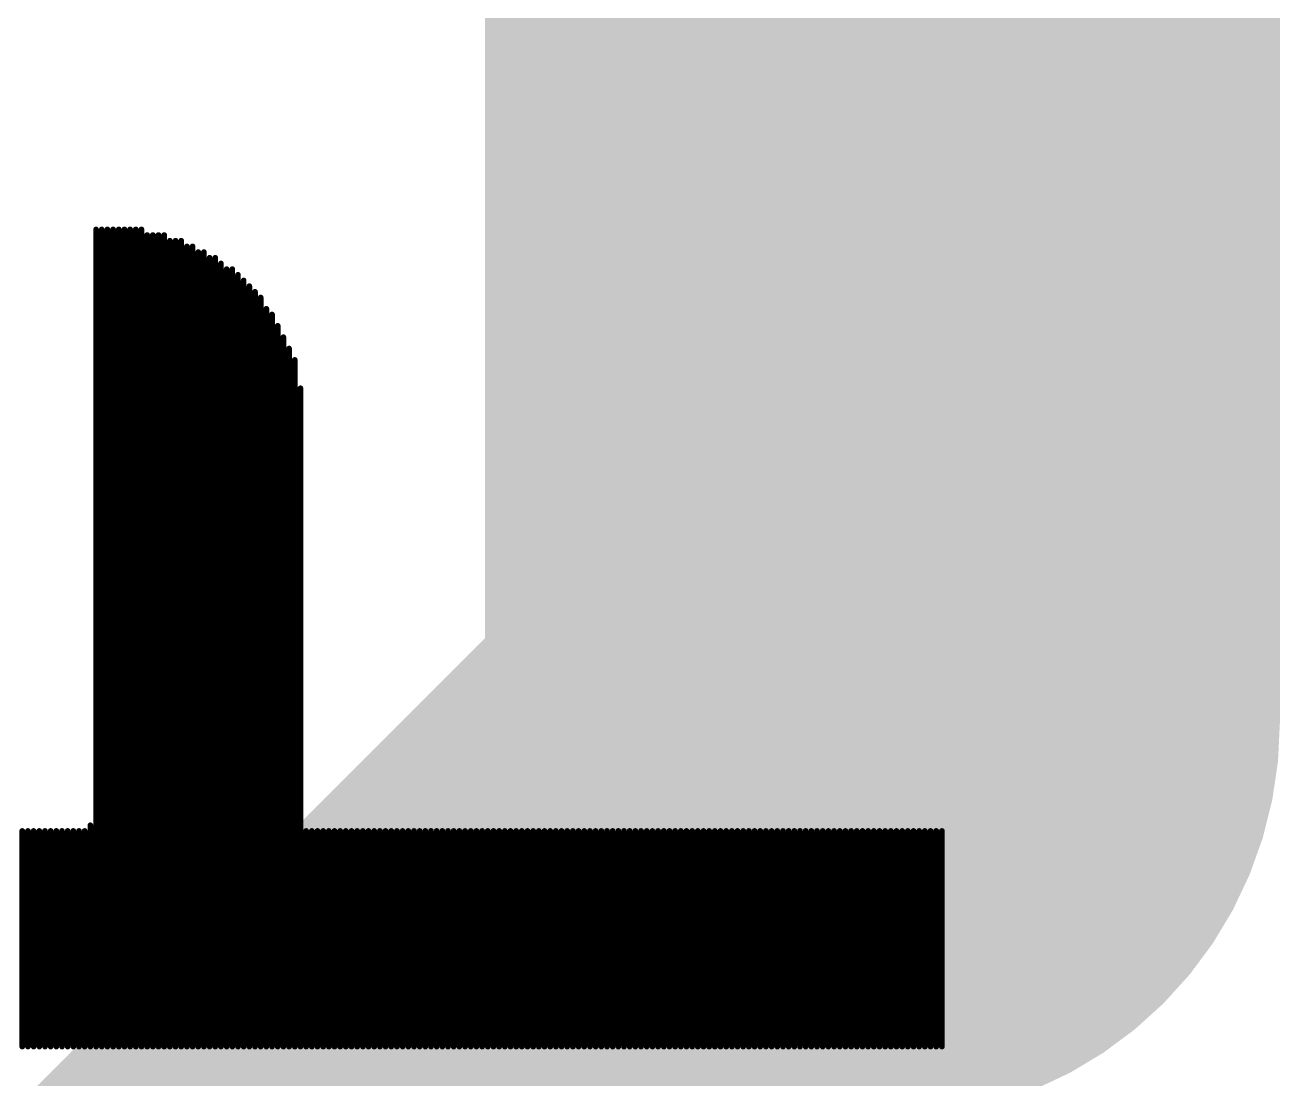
# Model space of a CAD drawing. Header units: inches. Extents: x -0.01 to 1.53, y 0 to 1.97.
# Drawn here: x 0.9722 to 1.0275, y 0.2856 to 0.3321 of the extents above; entities that cross this region are included whole.
import ezdxf

# ---------------------------------------------------------------- set-up
doc = ezdxf.new("R2010")
doc.units = ezdxf.units.IN
doc.header["$MEASUREMENT"] = 0
doc.layers.add('Top Layer', color=1, linetype='Continuous')
doc.layers.add('Top Overlay', color=2, linetype='Continuous')

# ---------------------------------------------------------------- blocks, each defined once
blk = doc.blocks.new('________634')
at = {"layer": 'Top Overlay'}
for points in [[(0.110061, 0.129884, 0.00025, 0.00025, 0), (0.119561, 0.129884, 0.00025, 0.00025, 0)], [(0.110061, 0.129634, 0.00025, 0.00025, 0), (0.119561, 0.129634, 0.00025, 0.00025, 0)], [(0.110061, 0.129384, 0.00025, 0.00025, 0), (0.119561, 0.129384, 0.00025, 0.00025, 0)], [(0.110061, 0.129134, 0.00025, 0.00025, 0), (0.119561, 0.129134, 0.00025, 0.00025, 0)], [(0.110061, 0.128884, 0.00025, 0.00025, 0), (0.119561, 0.128884, 0.00025, 0.00025, 0)], [(0.110061, 0.128634, 0.00025, 0.00025, 0), (0.119561, 0.128634, 0.00025, 0.00025, 0)], [(0.110061, 0.128384, 0.00025, 0.00025, 0), (0.119561, 0.128384, 0.00025, 0.00025, 0)], [(0.110061, 0.128134, 0.00025, 0.00025, 0), (0.119561, 0.128134, 0.00025, 0.00025, 0)], [(0.110061, 0.127884, 0.00025, 0.00025, 0), (0.119561, 0.127884, 0.00025, 0.00025, 0)], [(0.110061, 0.127634, 0.00025, 0.00025, 0), (0.119561, 0.127634, 0.00025, 0.00025, 0)], [(0.110061, 0.127384, 0.00025, 0.00025, 0), (0.119561, 0.127384, 0.00025, 0.00025, 0)], [(0.110061, 0.127134, 0.00025, 0.00025, 0), (0.119561, 0.127134, 0.00025, 0.00025, 0)], [(0.110061, 0.126884, 0.00025, 0.00025, 0), (0.119811, 0.126884, 0.00025, 0.00025, 0)], [(0.110061, 0.126634, 0.00025, 0.00025, 0), (0.146061, 0.126634, 0.00025, 0.00025, 0)], [(0.110061, 0.126384, 0.00025, 0.00025, 0), (0.146061, 0.126384, 0.00025, 0.00025, 0)], [(0.110061, 0.126134, 0.00025, 0.00025, 0), (0.146061, 0.126134, 0.00025, 0.00025, 0)], [(0.110061, 0.125884, 0.00025, 0.00025, 0), (0.146061, 0.125884, 0.00025, 0.00025, 0)], [(0.110061, 0.125634, 0.00025, 0.00025, 0), (0.146061, 0.125634, 0.00025, 0.00025, 0)], [(0.110061, 0.125384, 0.00025, 0.00025, 0), (0.146061, 0.125384, 0.00025, 0.00025, 0)], [(0.110061, 0.125134, 0.00025, 0.00025, 0), (0.146061, 0.125134, 0.00025, 0.00025, 0)], [(0.110061, 0.124884, 0.00025, 0.00025, 0), (0.146061, 0.124884, 0.00025, 0.00025, 0)], [(0.110061, 0.124634, 0.00025, 0.00025, 0), (0.146061, 0.124634, 0.00025, 0.00025, 0)], [(0.110061, 0.124384, 0.00025, 0.00025, 0), (0.145811, 0.124384, 0.00025, 0.00025, 0)], [(0.110061, 0.124134, 0.00025, 0.00025, 0), (0.145811, 0.124134, 0.00025, 0.00025, 0)], [(0.110061, 0.123884, 0.00025, 0.00025, 0), (0.145811, 0.123884, 0.00025, 0.00025, 0)], [(0.110061, 0.123634, 0.00025, 0.00025, 0), (0.145811, 0.123634, 0.00025, 0.00025, 0)], [(0.110061, 0.123384, 0.00025, 0.00025, 0), (0.145561, 0.123384, 0.00025, 0.00025, 0)], [(0.110061, 0.123134, 0.00025, 0.00025, 0), (0.145561, 0.123134, 0.00025, 0.00025, 0)], [(0.110061, 0.122884, 0.00025, 0.00025, 0), (0.145561, 0.122884, 0.00025, 0.00025, 0)], [(0.110061, 0.122634, 0.00025, 0.00025, 0), (0.145311, 0.122634, 0.00025, 0.00025, 0)], [(0.110061, 0.122384, 0.00025, 0.00025, 0), (0.145311, 0.122384, 0.00025, 0.00025, 0)], [(0.110061, 0.122134, 0.00025, 0.00025, 0), (0.145061, 0.122134, 0.00025, 0.00025, 0)], [(0.110061, 0.121884, 0.00025, 0.00025, 0), (0.145061, 0.121884, 0.00025, 0.00025, 0)], [(0.110061, 0.121634, 0.00025, 0.00025, 0), (0.144811, 0.121634, 0.00025, 0.00025, 0)], [(0.110061, 0.121384, 0.00025, 0.00025, 0), (0.144811, 0.121384, 0.00025, 0.00025, 0)], [(0.110061, 0.121134, 0.00025, 0.00025, 0), (0.144561, 0.121134, 0.00025, 0.00025, 0)], [(0.110061, 0.120884, 0.00025, 0.00025, 0), (0.144311, 0.120884, 0.00025, 0.00025, 0)], [(0.110061, 0.120634, 0.00025, 0.00025, 0), (0.144311, 0.120634, 0.00025, 0.00025, 0)], [(0.110061, 0.120384, 0.00025, 0.00025, 0), (0.144061, 0.120384, 0.00025, 0.00025, 0)], [(0.110061, 0.120134, 0.00025, 0.00025, 0), (0.143811, 0.120134, 0.00025, 0.00025, 0)], [(0.110061, 0.119884, 0.00025, 0.00025, 0), (0.143561, 0.119884, 0.00025, 0.00025, 0)], [(0.110061, 0.119634, 0.00025, 0.00025, 0), (0.143311, 0.119634, 0.00025, 0.00025, 0)], [(0.110061, 0.119384, 0.00025, 0.00025, 0), (0.143061, 0.119384, 0.00025, 0.00025, 0)], [(0.110061, 0.119134, 0.00025, 0.00025, 0), (0.142561, 0.119134, 0.00025, 0.00025, 0)], [(0.110061, 0.118884, 0.00025, 0.00025, 0), (0.142311, 0.118884, 0.00025, 0.00025, 0)], [(0.110061, 0.118634, 0.00025, 0.00025, 0), (0.141811, 0.118634, 0.00025, 0.00025, 0)], [(0.110061, 0.118384, 0.00025, 0.00025, 0), (0.141311, 0.118384, 0.00025, 0.00025, 0)], [(0.110061, 0.118134, 0.00025, 0.00025, 0), (0.140811, 0.118134, 0.00025, 0.00025, 0)], [(0.110061, 0.117884, 0.00025, 0.00025, 0), (0.140311, 0.117884, 0.00025, 0.00025, 0)], [(0.110061, 0.117634, 0.00025, 0.00025, 0), (0.139061, 0.117634, 0.00025, 0.00025, 0)], [(0.110061, 0.117384, 0.00025, 0.00025, 0), (0.119561, 0.117384, 0.00025, 0.00025, 0)], [(0.110061, 0.117134, 0.00025, 0.00025, 0), (0.119561, 0.117134, 0.00025, 0.00025, 0)], [(0.110061, 0.116884, 0.00025, 0.00025, 0), (0.119561, 0.116884, 0.00025, 0.00025, 0)], [(0.110061, 0.116634, 0.00025, 0.00025, 0), (0.119561, 0.116634, 0.00025, 0.00025, 0)], [(0.110061, 0.116384, 0.00025, 0.00025, 0), (0.119561, 0.116384, 0.00025, 0.00025, 0)], [(0.110061, 0.116134, 0.00025, 0.00025, 0), (0.119561, 0.116134, 0.00025, 0.00025, 0)], [(0.110061, 0.115884, 0.00025, 0.00025, 0), (0.119561, 0.115884, 0.00025, 0.00025, 0)], [(0.110061, 0.115634, 0.00025, 0.00025, 0), (0.119561, 0.115634, 0.00025, 0.00025, 0)], [(0.110061, 0.115384, 0.00025, 0.00025, 0), (0.119561, 0.115384, 0.00025, 0.00025, 0)], [(0.110061, 0.115134, 0.00025, 0.00025, 0), (0.119561, 0.115134, 0.00025, 0.00025, 0)], [(0.110061, 0.114884, 0.00025, 0.00025, 0), (0.119561, 0.114884, 0.00025, 0.00025, 0)], [(0.110061, 0.114634, 0.00025, 0.00025, 0), (0.119561, 0.114634, 0.00025, 0.00025, 0)], [(0.110061, 0.114384, 0.00025, 0.00025, 0), (0.119561, 0.114384, 0.00025, 0.00025, 0)], [(0.110061, 0.114134, 0.00025, 0.00025, 0), (0.119561, 0.114134, 0.00025, 0.00025, 0)], [(0.110061, 0.113884, 0.00025, 0.00025, 0), (0.119561, 0.113884, 0.00025, 0.00025, 0)], [(0.110061, 0.113634, 0.00025, 0.00025, 0), (0.119561, 0.113634, 0.00025, 0.00025, 0)], [(0.110061, 0.113384, 0.00025, 0.00025, 0), (0.119561, 0.113384, 0.00025, 0.00025, 0)], [(0.110061, 0.113134, 0.00025, 0.00025, 0), (0.119561, 0.113134, 0.00025, 0.00025, 0)], [(0.110061, 0.112884, 0.00025, 0.00025, 0), (0.119561, 0.112884, 0.00025, 0.00025, 0)], [(0.110061, 0.112634, 0.00025, 0.00025, 0), (0.119561, 0.112634, 0.00025, 0.00025, 0)], [(0.110061, 0.112384, 0.00025, 0.00025, 0), (0.119561, 0.112384, 0.00025, 0.00025, 0)], [(0.110061, 0.112134, 0.00025, 0.00025, 0), (0.119561, 0.112134, 0.00025, 0.00025, 0)], [(0.110061, 0.111884, 0.00025, 0.00025, 0), (0.119561, 0.111884, 0.00025, 0.00025, 0)], [(0.110061, 0.111634, 0.00025, 0.00025, 0), (0.119561, 0.111634, 0.00025, 0.00025, 0)], [(0.110061, 0.111384, 0.00025, 0.00025, 0), (0.119561, 0.111384, 0.00025, 0.00025, 0)], [(0.110061, 0.111134, 0.00025, 0.00025, 0), (0.119561, 0.111134, 0.00025, 0.00025, 0)], [(0.110061, 0.110884, 0.00025, 0.00025, 0), (0.119561, 0.110884, 0.00025, 0.00025, 0)], [(0.110061, 0.110634, 0.00025, 0.00025, 0), (0.119561, 0.110634, 0.00025, 0.00025, 0)], [(0.110061, 0.110384, 0.00025, 0.00025, 0), (0.119561, 0.110384, 0.00025, 0.00025, 0)], [(0.110061, 0.110134, 0.00025, 0.00025, 0), (0.119561, 0.110134, 0.00025, 0.00025, 0)], [(0.110061, 0.109884, 0.00025, 0.00025, 0), (0.119561, 0.109884, 0.00025, 0.00025, 0)], [(0.110061, 0.109634, 0.00025, 0.00025, 0), (0.119561, 0.109634, 0.00025, 0.00025, 0)], [(0.110061, 0.109384, 0.00025, 0.00025, 0), (0.119561, 0.109384, 0.00025, 0.00025, 0)], [(0.110061, 0.109134, 0.00025, 0.00025, 0), (0.119561, 0.109134, 0.00025, 0.00025, 0)], [(0.110061, 0.108884, 0.00025, 0.00025, 0), (0.119561, 0.108884, 0.00025, 0.00025, 0)], [(0.110061, 0.108634, 0.00025, 0.00025, 0), (0.119561, 0.108634, 0.00025, 0.00025, 0)], [(0.110061, 0.108384, 0.00025, 0.00025, 0), (0.119561, 0.108384, 0.00025, 0.00025, 0)], [(0.110061, 0.108134, 0.00025, 0.00025, 0), (0.119561, 0.108134, 0.00025, 0.00025, 0)], [(0.110061, 0.107884, 0.00025, 0.00025, 0), (0.119561, 0.107884, 0.00025, 0.00025, 0)], [(0.110061, 0.107634, 0.00025, 0.00025, 0), (0.119561, 0.107634, 0.00025, 0.00025, 0)], [(0.110061, 0.107384, 0.00025, 0.00025, 0), (0.119561, 0.107384, 0.00025, 0.00025, 0)], [(0.110061, 0.107134, 0.00025, 0.00025, 0), (0.119561, 0.107134, 0.00025, 0.00025, 0)], [(0.110061, 0.106884, 0.00025, 0.00025, 0), (0.119561, 0.106884, 0.00025, 0.00025, 0)], [(0.110061, 0.106634, 0.00025, 0.00025, 0), (0.119561, 0.106634, 0.00025, 0.00025, 0)], [(0.110061, 0.106384, 0.00025, 0.00025, 0), (0.119561, 0.106384, 0.00025, 0.00025, 0)], [(0.110061, 0.106134, 0.00025, 0.00025, 0), (0.119561, 0.106134, 0.00025, 0.00025, 0)], [(0.110061, 0.105884, 0.00025, 0.00025, 0), (0.119561, 0.105884, 0.00025, 0.00025, 0)], [(0.110061, 0.105634, 0.00025, 0.00025, 0), (0.119561, 0.105634, 0.00025, 0.00025, 0)], [(0.110061, 0.105384, 0.00025, 0.00025, 0), (0.119561, 0.105384, 0.00025, 0.00025, 0)], [(0.110061, 0.105134, 0.00025, 0.00025, 0), (0.119561, 0.105134, 0.00025, 0.00025, 0)], [(0.110061, 0.104884, 0.00025, 0.00025, 0), (0.119561, 0.104884, 0.00025, 0.00025, 0)], [(0.110061, 0.104634, 0.00025, 0.00025, 0), (0.119561, 0.104634, 0.00025, 0.00025, 0)], [(0.110061, 0.104384, 0.00025, 0.00025, 0), (0.119561, 0.104384, 0.00025, 0.00025, 0)], [(0.110061, 0.104134, 0.00025, 0.00025, 0), (0.119561, 0.104134, 0.00025, 0.00025, 0)], [(0.110061, 0.103884, 0.00025, 0.00025, 0), (0.119561, 0.103884, 0.00025, 0.00025, 0)], [(0.110061, 0.103634, 0.00025, 0.00025, 0), (0.119561, 0.103634, 0.00025, 0.00025, 0)], [(0.110061, 0.103384, 0.00025, 0.00025, 0), (0.119561, 0.103384, 0.00025, 0.00025, 0)], [(0.110061, 0.103134, 0.00025, 0.00025, 0), (0.119561, 0.103134, 0.00025, 0.00025, 0)], [(0.110061, 0.102884, 0.00025, 0.00025, 0), (0.119561, 0.102884, 0.00025, 0.00025, 0)], [(0.110061, 0.102634, 0.00025, 0.00025, 0), (0.119561, 0.102634, 0.00025, 0.00025, 0)], [(0.110061, 0.102384, 0.00025, 0.00025, 0), (0.119561, 0.102384, 0.00025, 0.00025, 0)], [(0.110061, 0.102134, 0.00025, 0.00025, 0), (0.119561, 0.102134, 0.00025, 0.00025, 0)], [(0.110061, 0.101884, 0.00025, 0.00025, 0), (0.119561, 0.101884, 0.00025, 0.00025, 0)], [(0.110061, 0.101634, 0.00025, 0.00025, 0), (0.119561, 0.101634, 0.00025, 0.00025, 0)], [(0.110061, 0.101384, 0.00025, 0.00025, 0), (0.119561, 0.101384, 0.00025, 0.00025, 0)], [(0.110061, 0.101134, 0.00025, 0.00025, 0), (0.119561, 0.101134, 0.00025, 0.00025, 0)], [(0.110061, 0.100884, 0.00025, 0.00025, 0), (0.119561, 0.100884, 0.00025, 0.00025, 0)], [(0.110061, 0.100634, 0.00025, 0.00025, 0), (0.119561, 0.100634, 0.00025, 0.00025, 0)], [(0.110061, 0.100384, 0.00025, 0.00025, 0), (0.119561, 0.100384, 0.00025, 0.00025, 0)], [(0.110061, 0.100134, 0.00025, 0.00025, 0), (0.119561, 0.100134, 0.00025, 0.00025, 0)], [(0.110061, 0.099884, 0.00025, 0.00025, 0), (0.119561, 0.099884, 0.00025, 0.00025, 0)], [(0.110061, 0.099634, 0.00025, 0.00025, 0), (0.119561, 0.099634, 0.00025, 0.00025, 0)], [(0.110061, 0.099384, 0.00025, 0.00025, 0), (0.119561, 0.099384, 0.00025, 0.00025, 0)], [(0.110061, 0.099134, 0.00025, 0.00025, 0), (0.119561, 0.099134, 0.00025, 0.00025, 0)], [(0.110061, 0.098884, 0.00025, 0.00025, 0), (0.119561, 0.098884, 0.00025, 0.00025, 0)], [(0.110061, 0.098634, 0.00025, 0.00025, 0), (0.119561, 0.098634, 0.00025, 0.00025, 0)], [(0.110061, 0.098384, 0.00025, 0.00025, 0), (0.119561, 0.098384, 0.00025, 0.00025, 0)], [(0.110061, 0.098134, 0.00025, 0.00025, 0), (0.119561, 0.098134, 0.00025, 0.00025, 0)], [(0.110061, 0.097884, 0.00025, 0.00025, 0), (0.119561, 0.097884, 0.00025, 0.00025, 0)], [(0.110061, 0.097634, 0.00025, 0.00025, 0), (0.119561, 0.097634, 0.00025, 0.00025, 0)], [(0.110061, 0.097384, 0.00025, 0.00025, 0), (0.119561, 0.097384, 0.00025, 0.00025, 0)], [(0.110061, 0.097134, 0.00025, 0.00025, 0), (0.119561, 0.097134, 0.00025, 0.00025, 0)], [(0.110061, 0.096884, 0.00025, 0.00025, 0), (0.119561, 0.096884, 0.00025, 0.00025, 0)], [(0.110061, 0.096634, 0.00025, 0.00025, 0), (0.119561, 0.096634, 0.00025, 0.00025, 0)], [(0.110061, 0.096384, 0.00025, 0.00025, 0), (0.119561, 0.096384, 0.00025, 0.00025, 0)], [(0.110061, 0.096134, 0.00025, 0.00025, 0), (0.119561, 0.096134, 0.00025, 0.00025, 0)], [(0.110061, 0.095884, 0.00025, 0.00025, 0), (0.119561, 0.095884, 0.00025, 0.00025, 0)], [(0.110061, 0.095634, 0.00025, 0.00025, 0), (0.119561, 0.095634, 0.00025, 0.00025, 0)], [(0.110061, 0.095384, 0.00025, 0.00025, 0), (0.119561, 0.095384, 0.00025, 0.00025, 0)], [(0.110061, 0.095134, 0.00025, 0.00025, 0), (0.119561, 0.095134, 0.00025, 0.00025, 0)], [(0.110061, 0.094884, 0.00025, 0.00025, 0), (0.119561, 0.094884, 0.00025, 0.00025, 0)], [(0.110061, 0.094634, 0.00025, 0.00025, 0), (0.119561, 0.094634, 0.00025, 0.00025, 0)], [(0.110061, 0.094384, 0.00025, 0.00025, 0), (0.119561, 0.094384, 0.00025, 0.00025, 0)], [(0.110061, 0.094134, 0.00025, 0.00025, 0), (0.119561, 0.094134, 0.00025, 0.00025, 0)], [(0.110061, 0.093884, 0.00025, 0.00025, 0), (0.119561, 0.093884, 0.00025, 0.00025, 0)], [(0.110061, 0.093634, 0.00025, 0.00025, 0), (0.119561, 0.093634, 0.00025, 0.00025, 0)], [(0.110061, 0.093384, 0.00025, 0.00025, 0), (0.119561, 0.093384, 0.00025, 0.00025, 0)], [(0.110061, 0.093134, 0.00025, 0.00025, 0), (0.119561, 0.093134, 0.00025, 0.00025, 0)], [(0.110061, 0.092884, 0.00025, 0.00025, 0), (0.119561, 0.092884, 0.00025, 0.00025, 0)], [(0.110061, 0.092634, 0.00025, 0.00025, 0), (0.119561, 0.092634, 0.00025, 0.00025, 0)], [(0.110061, 0.092384, 0.00025, 0.00025, 0), (0.119561, 0.092384, 0.00025, 0.00025, 0)], [(0.110061, 0.092134, 0.00025, 0.00025, 0), (0.119561, 0.092134, 0.00025, 0.00025, 0)], [(0.110061, 0.091884, 0.00025, 0.00025, 0), (0.119561, 0.091884, 0.00025, 0.00025, 0)], [(0.110061, 0.091634, 0.00025, 0.00025, 0), (0.119561, 0.091634, 0.00025, 0.00025, 0)], [(0.110061, 0.091384, 0.00025, 0.00025, 0), (0.119561, 0.091384, 0.00025, 0.00025, 0)], [(0.110061, 0.091134, 0.00025, 0.00025, 0), (0.119561, 0.091134, 0.00025, 0.00025, 0)], [(0.110061, 0.090884, 0.00025, 0.00025, 0), (0.119561, 0.090884, 0.00025, 0.00025, 0)], [(0.110061, 0.090634, 0.00025, 0.00025, 0), (0.119561, 0.090634, 0.00025, 0.00025, 0)], [(0.110061, 0.090384, 0.00025, 0.00025, 0), (0.119561, 0.090384, 0.00025, 0.00025, 0)], [(0.110061, 0.090134, 0.00025, 0.00025, 0), (0.119561, 0.090134, 0.00025, 0.00025, 0)], [(0.110061, 0.089884, 0.00025, 0.00025, 0), (0.119561, 0.089884, 0.00025, 0.00025, 0)], [(0.110061, 0.089634, 0.00025, 0.00025, 0), (0.119561, 0.089634, 0.00025, 0.00025, 0)], [(0.110061, 0.089384, 0.00025, 0.00025, 0), (0.119561, 0.089384, 0.00025, 0.00025, 0)]]:
    blk.add_lwpolyline(points, format="xyseb", dxfattribs=at)
for points in [[(0.109998, 0.129884, 0.000125, 0.000125, 1), (0.110123, 0.129884, 0.000125, 0.000125, 1)], [(0.119498, 0.129884, 0.000125, 0.000125, 1), (0.119623, 0.129884, 0.000125, 0.000125, 1)], [(0.109998, 0.129634, 0.000125, 0.000125, 1), (0.110123, 0.129634, 0.000125, 0.000125, 1)], [(0.109998, 0.129384, 0.000125, 0.000125, 1), (0.110123, 0.129384, 0.000125, 0.000125, 1)], [(0.119498, 0.129634, 0.000125, 0.000125, 1), (0.119623, 0.129634, 0.000125, 0.000125, 1)], [(0.119498, 0.129384, 0.000125, 0.000125, 1), (0.119623, 0.129384, 0.000125, 0.000125, 1)], [(0.109998, 0.129134, 0.000125, 0.000125, 1), (0.110123, 0.129134, 0.000125, 0.000125, 1)], [(0.109998, 0.128884, 0.000125, 0.000125, 1), (0.110123, 0.128884, 0.000125, 0.000125, 1)], [(0.109998, 0.128634, 0.000125, 0.000125, 1), (0.110123, 0.128634, 0.000125, 0.000125, 1)], [(0.119498, 0.129134, 0.000125, 0.000125, 1), (0.119623, 0.129134, 0.000125, 0.000125, 1)], [(0.119498, 0.128884, 0.000125, 0.000125, 1), (0.119623, 0.128884, 0.000125, 0.000125, 1)], [(0.119498, 0.128634, 0.000125, 0.000125, 1), (0.119623, 0.128634, 0.000125, 0.000125, 1)], [(0.109998, 0.128384, 0.000125, 0.000125, 1), (0.110123, 0.128384, 0.000125, 0.000125, 1)], [(0.109998, 0.128134, 0.000125, 0.000125, 1), (0.110123, 0.128134, 0.000125, 0.000125, 1)], [(0.119498, 0.128384, 0.000125, 0.000125, 1), (0.119623, 0.128384, 0.000125, 0.000125, 1)], [(0.119498, 0.128134, 0.000125, 0.000125, 1), (0.119623, 0.128134, 0.000125, 0.000125, 1)], [(0.109998, 0.127884, 0.000125, 0.000125, 1), (0.110123, 0.127884, 0.000125, 0.000125, 1)], [(0.109998, 0.127634, 0.000125, 0.000125, 1), (0.110123, 0.127634, 0.000125, 0.000125, 1)], [(0.119498, 0.127884, 0.000125, 0.000125, 1), (0.119623, 0.127884, 0.000125, 0.000125, 1)], [(0.119498, 0.127634, 0.000125, 0.000125, 1), (0.119623, 0.127634, 0.000125, 0.000125, 1)], [(0.109998, 0.127384, 0.000125, 0.000125, 1), (0.110123, 0.127384, 0.000125, 0.000125, 1)], [(0.109998, 0.127134, 0.000125, 0.000125, 1), (0.110123, 0.127134, 0.000125, 0.000125, 1)], [(0.119498, 0.127384, 0.000125, 0.000125, 1), (0.119623, 0.127384, 0.000125, 0.000125, 1)], [(0.119498, 0.127134, 0.000125, 0.000125, 1), (0.119623, 0.127134, 0.000125, 0.000125, 1)], [(0.109998, 0.126884, 0.000125, 0.000125, 1), (0.110123, 0.126884, 0.000125, 0.000125, 1)], [(0.109998, 0.126634, 0.000125, 0.000125, 1), (0.110123, 0.126634, 0.000125, 0.000125, 1)], [(0.119748, 0.126884, 0.000125, 0.000125, 1), (0.119873, 0.126884, 0.000125, 0.000125, 1)], [(0.145999, 0.126634, 0.000125, 0.000125, 1), (0.146123, 0.126634, 0.000125, 0.000125, 1)], [(0.109998, 0.126384, 0.000125, 0.000125, 1), (0.110123, 0.126384, 0.000125, 0.000125, 1)], [(0.109998, 0.126134, 0.000125, 0.000125, 1), (0.110123, 0.126134, 0.000125, 0.000125, 1)], [(0.109998, 0.125884, 0.000125, 0.000125, 1), (0.110123, 0.125884, 0.000125, 0.000125, 1)], [(0.145999, 0.126384, 0.000125, 0.000125, 1), (0.146123, 0.126384, 0.000125, 0.000125, 1)], [(0.145999, 0.126134, 0.000125, 0.000125, 1), (0.146123, 0.126134, 0.000125, 0.000125, 1)], [(0.145999, 0.125884, 0.000125, 0.000125, 1), (0.146123, 0.125884, 0.000125, 0.000125, 1)], [(0.109998, 0.125634, 0.000125, 0.000125, 1), (0.110123, 0.125634, 0.000125, 0.000125, 1)], [(0.109998, 0.125384, 0.000125, 0.000125, 1), (0.110123, 0.125384, 0.000125, 0.000125, 1)], [(0.145999, 0.125634, 0.000125, 0.000125, 1), (0.146123, 0.125634, 0.000125, 0.000125, 1)], [(0.145999, 0.125384, 0.000125, 0.000125, 1), (0.146123, 0.125384, 0.000125, 0.000125, 1)], [(0.109998, 0.125134, 0.000125, 0.000125, 1), (0.110123, 0.125134, 0.000125, 0.000125, 1)], [(0.109998, 0.124884, 0.000125, 0.000125, 1), (0.110123, 0.124884, 0.000125, 0.000125, 1)], [(0.145999, 0.125134, 0.000125, 0.000125, 1), (0.146123, 0.125134, 0.000125, 0.000125, 1)], [(0.145999, 0.124884, 0.000125, 0.000125, 1), (0.146123, 0.124884, 0.000125, 0.000125, 1)], [(0.109998, 0.124634, 0.000125, 0.000125, 1), (0.110123, 0.124634, 0.000125, 0.000125, 1)], [(0.109998, 0.124384, 0.000125, 0.000125, 1), (0.110123, 0.124384, 0.000125, 0.000125, 1)], [(0.145749, 0.124384, 0.000125, 0.000125, 1), (0.145873, 0.124384, 0.000125, 0.000125, 1)], [(0.145999, 0.124634, 0.000125, 0.000125, 1), (0.146123, 0.124634, 0.000125, 0.000125, 1)], [(0.109998, 0.124134, 0.000125, 0.000125, 1), (0.110123, 0.124134, 0.000125, 0.000125, 1)], [(0.109998, 0.123884, 0.000125, 0.000125, 1), (0.110123, 0.123884, 0.000125, 0.000125, 1)], [(0.145749, 0.124134, 0.000125, 0.000125, 1), (0.145873, 0.124134, 0.000125, 0.000125, 1)], [(0.145749, 0.123884, 0.000125, 0.000125, 1), (0.145873, 0.123884, 0.000125, 0.000125, 1)], [(0.109998, 0.123634, 0.000125, 0.000125, 1), (0.110123, 0.123634, 0.000125, 0.000125, 1)], [(0.109998, 0.123384, 0.000125, 0.000125, 1), (0.110123, 0.123384, 0.000125, 0.000125, 1)], [(0.109998, 0.123134, 0.000125, 0.000125, 1), (0.110123, 0.123134, 0.000125, 0.000125, 1)], [(0.145499, 0.123384, 0.000125, 0.000125, 1), (0.145623, 0.123384, 0.000125, 0.000125, 1)], [(0.145499, 0.123134, 0.000125, 0.000125, 1), (0.145623, 0.123134, 0.000125, 0.000125, 1)], [(0.145749, 0.123634, 0.000125, 0.000125, 1), (0.145873, 0.123634, 0.000125, 0.000125, 1)], [(0.109998, 0.122884, 0.000125, 0.000125, 1), (0.110123, 0.122884, 0.000125, 0.000125, 1)], [(0.109998, 0.122634, 0.000125, 0.000125, 1), (0.110123, 0.122634, 0.000125, 0.000125, 1)], [(0.145249, 0.122634, 0.000125, 0.000125, 1), (0.145373, 0.122634, 0.000125, 0.000125, 1)], [(0.145499, 0.122884, 0.000125, 0.000125, 1), (0.145623, 0.122884, 0.000125, 0.000125, 1)], [(0.109998, 0.122384, 0.000125, 0.000125, 1), (0.110123, 0.122384, 0.000125, 0.000125, 1)], [(0.109998, 0.122134, 0.000125, 0.000125, 1), (0.110123, 0.122134, 0.000125, 0.000125, 1)], [(0.144999, 0.122134, 0.000125, 0.000125, 1), (0.145123, 0.122134, 0.000125, 0.000125, 1)], [(0.145249, 0.122384, 0.000125, 0.000125, 1), (0.145373, 0.122384, 0.000125, 0.000125, 1)], [(0.109998, 0.121884, 0.000125, 0.000125, 1), (0.110123, 0.121884, 0.000125, 0.000125, 1)], [(0.109998, 0.121634, 0.000125, 0.000125, 1), (0.110123, 0.121634, 0.000125, 0.000125, 1)], [(0.144749, 0.121634, 0.000125, 0.000125, 1), (0.144873, 0.121634, 0.000125, 0.000125, 1)], [(0.144999, 0.121884, 0.000125, 0.000125, 1), (0.145123, 0.121884, 0.000125, 0.000125, 1)], [(0.109998, 0.121384, 0.000125, 0.000125, 1), (0.110123, 0.121384, 0.000125, 0.000125, 1)], [(0.109998, 0.121134, 0.000125, 0.000125, 1), (0.110123, 0.121134, 0.000125, 0.000125, 1)], [(0.144499, 0.121134, 0.000125, 0.000125, 1), (0.144623, 0.121134, 0.000125, 0.000125, 1)], [(0.144749, 0.121384, 0.000125, 0.000125, 1), (0.144873, 0.121384, 0.000125, 0.000125, 1)], [(0.109998, 0.120884, 0.000125, 0.000125, 1), (0.110123, 0.120884, 0.000125, 0.000125, 1)], [(0.109998, 0.120634, 0.000125, 0.000125, 1), (0.110123, 0.120634, 0.000125, 0.000125, 1)], [(0.109998, 0.120384, 0.000125, 0.000125, 1), (0.110123, 0.120384, 0.000125, 0.000125, 1)], [(0.143999, 0.120384, 0.000125, 0.000125, 1), (0.144123, 0.120384, 0.000125, 0.000125, 1)], [(0.144249, 0.120884, 0.000125, 0.000125, 1), (0.144373, 0.120884, 0.000125, 0.000125, 1)], [(0.144249, 0.120634, 0.000125, 0.000125, 1), (0.144373, 0.120634, 0.000125, 0.000125, 1)], [(0.109998, 0.120134, 0.000125, 0.000125, 1), (0.110123, 0.120134, 0.000125, 0.000125, 1)], [(0.109998, 0.119884, 0.000125, 0.000125, 1), (0.110123, 0.119884, 0.000125, 0.000125, 1)], [(0.143499, 0.119884, 0.000125, 0.000125, 1), (0.143623, 0.119884, 0.000125, 0.000125, 1)], [(0.143749, 0.120134, 0.000125, 0.000125, 1), (0.143873, 0.120134, 0.000125, 0.000125, 1)], [(0.109998, 0.119634, 0.000125, 0.000125, 1), (0.110123, 0.119634, 0.000125, 0.000125, 1)], [(0.109998, 0.119384, 0.000125, 0.000125, 1), (0.110123, 0.119384, 0.000125, 0.000125, 1)], [(0.142999, 0.119384, 0.000125, 0.000125, 1), (0.143123, 0.119384, 0.000125, 0.000125, 1)], [(0.143249, 0.119634, 0.000125, 0.000125, 1), (0.143373, 0.119634, 0.000125, 0.000125, 1)], [(0.109998, 0.119134, 0.000125, 0.000125, 1), (0.110123, 0.119134, 0.000125, 0.000125, 1)], [(0.109998, 0.118884, 0.000125, 0.000125, 1), (0.110123, 0.118884, 0.000125, 0.000125, 1)], [(0.142248, 0.118884, 0.000125, 0.000125, 1), (0.142373, 0.118884, 0.000125, 0.000125, 1)], [(0.142499, 0.119134, 0.000125, 0.000125, 1), (0.142623, 0.119134, 0.000125, 0.000125, 1)], [(0.109998, 0.118634, 0.000125, 0.000125, 1), (0.110123, 0.118634, 0.000125, 0.000125, 1)], [(0.109998, 0.118384, 0.000125, 0.000125, 1), (0.110123, 0.118384, 0.000125, 0.000125, 1)], [(0.109998, 0.118134, 0.000125, 0.000125, 1), (0.110123, 0.118134, 0.000125, 0.000125, 1)], [(0.140748, 0.118134, 0.000125, 0.000125, 1), (0.140874, 0.118134, 0.000125, 0.000125, 1)], [(0.141248, 0.118384, 0.000125, 0.000125, 1), (0.141374, 0.118384, 0.000125, 0.000125, 1)], [(0.141748, 0.118634, 0.000125, 0.000125, 1), (0.141874, 0.118634, 0.000125, 0.000125, 1)], [(0.109998, 0.117884, 0.000125, 0.000125, 1), (0.110123, 0.117884, 0.000125, 0.000125, 1)], [(0.109998, 0.117634, 0.000125, 0.000125, 1), (0.110123, 0.117634, 0.000125, 0.000125, 1)], [(0.138998, 0.117634, 0.000125, 0.000125, 1), (0.139124, 0.117634, 0.000125, 0.000125, 1)], [(0.140248, 0.117884, 0.000125, 0.000125, 1), (0.140374, 0.117884, 0.000125, 0.000125, 1)], [(0.109998, 0.117384, 0.000125, 0.000125, 1), (0.110123, 0.117384, 0.000125, 0.000125, 1)], [(0.109998, 0.117134, 0.000125, 0.000125, 1), (0.110123, 0.117134, 0.000125, 0.000125, 1)], [(0.119498, 0.117384, 0.000125, 0.000125, 1), (0.119623, 0.117384, 0.000125, 0.000125, 1)], [(0.119498, 0.117134, 0.000125, 0.000125, 1), (0.119623, 0.117134, 0.000125, 0.000125, 1)], [(0.109998, 0.116884, 0.000125, 0.000125, 1), (0.110123, 0.116884, 0.000125, 0.000125, 1)], [(0.109998, 0.116634, 0.000125, 0.000125, 1), (0.110123, 0.116634, 0.000125, 0.000125, 1)], [(0.119498, 0.116884, 0.000125, 0.000125, 1), (0.119623, 0.116884, 0.000125, 0.000125, 1)], [(0.119498, 0.116634, 0.000125, 0.000125, 1), (0.119623, 0.116634, 0.000125, 0.000125, 1)], [(0.109998, 0.116384, 0.000125, 0.000125, 1), (0.110123, 0.116384, 0.000125, 0.000125, 1)], [(0.109998, 0.116134, 0.000125, 0.000125, 1), (0.110123, 0.116134, 0.000125, 0.000125, 1)], [(0.119498, 0.116384, 0.000125, 0.000125, 1), (0.119623, 0.116384, 0.000125, 0.000125, 1)], [(0.119498, 0.116134, 0.000125, 0.000125, 1), (0.119623, 0.116134, 0.000125, 0.000125, 1)], [(0.109998, 0.115884, 0.000125, 0.000125, 1), (0.110123, 0.115884, 0.000125, 0.000125, 1)], [(0.109998, 0.115634, 0.000125, 0.000125, 1), (0.110123, 0.115634, 0.000125, 0.000125, 1)], [(0.109998, 0.115384, 0.000125, 0.000125, 1), (0.110123, 0.115384, 0.000125, 0.000125, 1)], [(0.119498, 0.115884, 0.000125, 0.000125, 1), (0.119623, 0.115884, 0.000125, 0.000125, 1)], [(0.119498, 0.115634, 0.000125, 0.000125, 1), (0.119623, 0.115634, 0.000125, 0.000125, 1)], [(0.119498, 0.115384, 0.000125, 0.000125, 1), (0.119623, 0.115384, 0.000125, 0.000125, 1)], [(0.109998, 0.115134, 0.000125, 0.000125, 1), (0.110123, 0.115134, 0.000125, 0.000125, 1)], [(0.109998, 0.114884, 0.000125, 0.000125, 1), (0.110123, 0.114884, 0.000125, 0.000125, 1)], [(0.119498, 0.115134, 0.000125, 0.000125, 1), (0.119623, 0.115134, 0.000125, 0.000125, 1)], [(0.119498, 0.114884, 0.000125, 0.000125, 1), (0.119623, 0.114884, 0.000125, 0.000125, 1)], [(0.109998, 0.114634, 0.000125, 0.000125, 1), (0.110123, 0.114634, 0.000125, 0.000125, 1)], [(0.109998, 0.114384, 0.000125, 0.000125, 1), (0.110123, 0.114384, 0.000125, 0.000125, 1)], [(0.119498, 0.114634, 0.000125, 0.000125, 1), (0.119623, 0.114634, 0.000125, 0.000125, 1)], [(0.119498, 0.114384, 0.000125, 0.000125, 1), (0.119623, 0.114384, 0.000125, 0.000125, 1)], [(0.109998, 0.114134, 0.000125, 0.000125, 1), (0.110123, 0.114134, 0.000125, 0.000125, 1)], [(0.109998, 0.113884, 0.000125, 0.000125, 1), (0.110123, 0.113884, 0.000125, 0.000125, 1)], [(0.119498, 0.114134, 0.000125, 0.000125, 1), (0.119623, 0.114134, 0.000125, 0.000125, 1)], [(0.119498, 0.113884, 0.000125, 0.000125, 1), (0.119623, 0.113884, 0.000125, 0.000125, 1)], [(0.109998, 0.113634, 0.000125, 0.000125, 1), (0.110123, 0.113634, 0.000125, 0.000125, 1)], [(0.109998, 0.113384, 0.000125, 0.000125, 1), (0.110123, 0.113384, 0.000125, 0.000125, 1)], [(0.119498, 0.113634, 0.000125, 0.000125, 1), (0.119623, 0.113634, 0.000125, 0.000125, 1)], [(0.119498, 0.113384, 0.000125, 0.000125, 1), (0.119623, 0.113384, 0.000125, 0.000125, 1)], [(0.109998, 0.113134, 0.000125, 0.000125, 1), (0.110123, 0.113134, 0.000125, 0.000125, 1)], [(0.109998, 0.112884, 0.000125, 0.000125, 1), (0.110123, 0.112884, 0.000125, 0.000125, 1)], [(0.109998, 0.112634, 0.000125, 0.000125, 1), (0.110123, 0.112634, 0.000125, 0.000125, 1)], [(0.119498, 0.113134, 0.000125, 0.000125, 1), (0.119623, 0.113134, 0.000125, 0.000125, 1)], [(0.119498, 0.112884, 0.000125, 0.000125, 1), (0.119623, 0.112884, 0.000125, 0.000125, 1)], [(0.119498, 0.112634, 0.000125, 0.000125, 1), (0.119623, 0.112634, 0.000125, 0.000125, 1)], [(0.109998, 0.112384, 0.000125, 0.000125, 1), (0.110123, 0.112384, 0.000125, 0.000125, 1)], [(0.109998, 0.112134, 0.000125, 0.000125, 1), (0.110123, 0.112134, 0.000125, 0.000125, 1)], [(0.119498, 0.112384, 0.000125, 0.000125, 1), (0.119623, 0.112384, 0.000125, 0.000125, 1)], [(0.119498, 0.112134, 0.000125, 0.000125, 1), (0.119623, 0.112134, 0.000125, 0.000125, 1)], [(0.109998, 0.111884, 0.000125, 0.000125, 1), (0.110123, 0.111884, 0.000125, 0.000125, 1)], [(0.109998, 0.111634, 0.000125, 0.000125, 1), (0.110123, 0.111634, 0.000125, 0.000125, 1)], [(0.119498, 0.111884, 0.000125, 0.000125, 1), (0.119623, 0.111884, 0.000125, 0.000125, 1)], [(0.119498, 0.111634, 0.000125, 0.000125, 1), (0.119623, 0.111634, 0.000125, 0.000125, 1)], [(0.109998, 0.111384, 0.000125, 0.000125, 1), (0.110123, 0.111384, 0.000125, 0.000125, 1)], [(0.109998, 0.111134, 0.000125, 0.000125, 1), (0.110123, 0.111134, 0.000125, 0.000125, 1)], [(0.119498, 0.111384, 0.000125, 0.000125, 1), (0.119623, 0.111384, 0.000125, 0.000125, 1)], [(0.119498, 0.111134, 0.000125, 0.000125, 1), (0.119623, 0.111134, 0.000125, 0.000125, 1)], [(0.109998, 0.110884, 0.000125, 0.000125, 1), (0.110123, 0.110884, 0.000125, 0.000125, 1)], [(0.109998, 0.110634, 0.000125, 0.000125, 1), (0.110123, 0.110634, 0.000125, 0.000125, 1)], [(0.119498, 0.110884, 0.000125, 0.000125, 1), (0.119623, 0.110884, 0.000125, 0.000125, 1)], [(0.119498, 0.110634, 0.000125, 0.000125, 1), (0.119623, 0.110634, 0.000125, 0.000125, 1)], [(0.109998, 0.110384, 0.000125, 0.000125, 1), (0.110123, 0.110384, 0.000125, 0.000125, 1)], [(0.109998, 0.110134, 0.000125, 0.000125, 1), (0.110123, 0.110134, 0.000125, 0.000125, 1)], [(0.109998, 0.109884, 0.000125, 0.000125, 1), (0.110123, 0.109884, 0.000125, 0.000125, 1)], [(0.119498, 0.110384, 0.000125, 0.000125, 1), (0.119623, 0.110384, 0.000125, 0.000125, 1)], [(0.119498, 0.110134, 0.000125, 0.000125, 1), (0.119623, 0.110134, 0.000125, 0.000125, 1)], [(0.119498, 0.109884, 0.000125, 0.000125, 1), (0.119623, 0.109884, 0.000125, 0.000125, 1)], [(0.109998, 0.109634, 0.000125, 0.000125, 1), (0.110123, 0.109634, 0.000125, 0.000125, 1)], [(0.109998, 0.109384, 0.000125, 0.000125, 1), (0.110123, 0.109384, 0.000125, 0.000125, 1)], [(0.119498, 0.109634, 0.000125, 0.000125, 1), (0.119623, 0.109634, 0.000125, 0.000125, 1)], [(0.119498, 0.109384, 0.000125, 0.000125, 1), (0.119623, 0.109384, 0.000125, 0.000125, 1)], [(0.109998, 0.109134, 0.000125, 0.000125, 1), (0.110123, 0.109134, 0.000125, 0.000125, 1)], [(0.109998, 0.108884, 0.000125, 0.000125, 1), (0.110123, 0.108884, 0.000125, 0.000125, 1)], [(0.119498, 0.109134, 0.000125, 0.000125, 1), (0.119623, 0.109134, 0.000125, 0.000125, 1)], [(0.119498, 0.108884, 0.000125, 0.000125, 1), (0.119623, 0.108884, 0.000125, 0.000125, 1)], [(0.109998, 0.108634, 0.000125, 0.000125, 1), (0.110123, 0.108634, 0.000125, 0.000125, 1)], [(0.109998, 0.108384, 0.000125, 0.000125, 1), (0.110123, 0.108384, 0.000125, 0.000125, 1)], [(0.119498, 0.108634, 0.000125, 0.000125, 1), (0.119623, 0.108634, 0.000125, 0.000125, 1)], [(0.119498, 0.108384, 0.000125, 0.000125, 1), (0.119623, 0.108384, 0.000125, 0.000125, 1)], [(0.109998, 0.108134, 0.000125, 0.000125, 1), (0.110123, 0.108134, 0.000125, 0.000125, 1)], [(0.109998, 0.107884, 0.000125, 0.000125, 1), (0.110123, 0.107884, 0.000125, 0.000125, 1)], [(0.109998, 0.107634, 0.000125, 0.000125, 1), (0.110123, 0.107634, 0.000125, 0.000125, 1)], [(0.119498, 0.108134, 0.000125, 0.000125, 1), (0.119623, 0.108134, 0.000125, 0.000125, 1)], [(0.119498, 0.107884, 0.000125, 0.000125, 1), (0.119623, 0.107884, 0.000125, 0.000125, 1)], [(0.119498, 0.107634, 0.000125, 0.000125, 1), (0.119623, 0.107634, 0.000125, 0.000125, 1)], [(0.109998, 0.107384, 0.000125, 0.000125, 1), (0.110123, 0.107384, 0.000125, 0.000125, 1)], [(0.109998, 0.107134, 0.000125, 0.000125, 1), (0.110123, 0.107134, 0.000125, 0.000125, 1)], [(0.119498, 0.107384, 0.000125, 0.000125, 1), (0.119623, 0.107384, 0.000125, 0.000125, 1)], [(0.119498, 0.107134, 0.000125, 0.000125, 1), (0.119623, 0.107134, 0.000125, 0.000125, 1)], [(0.109998, 0.106884, 0.000125, 0.000125, 1), (0.110123, 0.106884, 0.000125, 0.000125, 1)], [(0.109998, 0.106634, 0.000125, 0.000125, 1), (0.110123, 0.106634, 0.000125, 0.000125, 1)], [(0.119498, 0.106884, 0.000125, 0.000125, 1), (0.119623, 0.106884, 0.000125, 0.000125, 1)], [(0.119498, 0.106634, 0.000125, 0.000125, 1), (0.119623, 0.106634, 0.000125, 0.000125, 1)], [(0.109998, 0.106384, 0.000125, 0.000125, 1), (0.110123, 0.106384, 0.000125, 0.000125, 1)], [(0.109998, 0.106134, 0.000125, 0.000125, 1), (0.110123, 0.106134, 0.000125, 0.000125, 1)], [(0.119498, 0.106384, 0.000125, 0.000125, 1), (0.119623, 0.106384, 0.000125, 0.000125, 1)], [(0.119498, 0.106134, 0.000125, 0.000125, 1), (0.119623, 0.106134, 0.000125, 0.000125, 1)], [(0.109998, 0.105884, 0.000125, 0.000125, 1), (0.110123, 0.105884, 0.000125, 0.000125, 1)], [(0.109998, 0.105634, 0.000125, 0.000125, 1), (0.110123, 0.105634, 0.000125, 0.000125, 1)], [(0.119498, 0.105884, 0.000125, 0.000125, 1), (0.119623, 0.105884, 0.000125, 0.000125, 1)], [(0.119498, 0.105634, 0.000125, 0.000125, 1), (0.119623, 0.105634, 0.000125, 0.000125, 1)], [(0.109998, 0.105384, 0.000125, 0.000125, 1), (0.110123, 0.105384, 0.000125, 0.000125, 1)], [(0.109998, 0.105134, 0.000125, 0.000125, 1), (0.110123, 0.105134, 0.000125, 0.000125, 1)], [(0.109998, 0.104884, 0.000125, 0.000125, 1), (0.110123, 0.104884, 0.000125, 0.000125, 1)], [(0.119498, 0.105384, 0.000125, 0.000125, 1), (0.119623, 0.105384, 0.000125, 0.000125, 1)], [(0.119498, 0.105134, 0.000125, 0.000125, 1), (0.119623, 0.105134, 0.000125, 0.000125, 1)], [(0.119498, 0.104884, 0.000125, 0.000125, 1), (0.119623, 0.104884, 0.000125, 0.000125, 1)], [(0.109998, 0.104634, 0.000125, 0.000125, 1), (0.110123, 0.104634, 0.000125, 0.000125, 1)], [(0.109998, 0.104384, 0.000125, 0.000125, 1), (0.110123, 0.104384, 0.000125, 0.000125, 1)], [(0.119498, 0.104634, 0.000125, 0.000125, 1), (0.119623, 0.104634, 0.000125, 0.000125, 1)], [(0.119498, 0.104384, 0.000125, 0.000125, 1), (0.119623, 0.104384, 0.000125, 0.000125, 1)], [(0.109998, 0.104134, 0.000125, 0.000125, 1), (0.110123, 0.104134, 0.000125, 0.000125, 1)], [(0.109998, 0.103884, 0.000125, 0.000125, 1), (0.110123, 0.103884, 0.000125, 0.000125, 1)], [(0.119498, 0.104134, 0.000125, 0.000125, 1), (0.119623, 0.104134, 0.000125, 0.000125, 1)], [(0.119498, 0.103884, 0.000125, 0.000125, 1), (0.119623, 0.103884, 0.000125, 0.000125, 1)], [(0.109998, 0.103634, 0.000125, 0.000125, 1), (0.110123, 0.103634, 0.000125, 0.000125, 1)], [(0.109998, 0.103384, 0.000125, 0.000125, 1), (0.110123, 0.103384, 0.000125, 0.000125, 1)], [(0.119498, 0.103634, 0.000125, 0.000125, 1), (0.119623, 0.103634, 0.000125, 0.000125, 1)], [(0.119498, 0.103384, 0.000125, 0.000125, 1), (0.119623, 0.103384, 0.000125, 0.000125, 1)], [(0.109998, 0.103134, 0.000125, 0.000125, 1), (0.110123, 0.103134, 0.000125, 0.000125, 1)], [(0.109998, 0.102884, 0.000125, 0.000125, 1), (0.110123, 0.102884, 0.000125, 0.000125, 1)], [(0.119498, 0.103134, 0.000125, 0.000125, 1), (0.119623, 0.103134, 0.000125, 0.000125, 1)], [(0.119498, 0.102884, 0.000125, 0.000125, 1), (0.119623, 0.102884, 0.000125, 0.000125, 1)], [(0.109998, 0.102634, 0.000125, 0.000125, 1), (0.110123, 0.102634, 0.000125, 0.000125, 1)], [(0.109998, 0.102384, 0.000125, 0.000125, 1), (0.110123, 0.102384, 0.000125, 0.000125, 1)], [(0.109998, 0.102134, 0.000125, 0.000125, 1), (0.110123, 0.102134, 0.000125, 0.000125, 1)], [(0.119498, 0.102634, 0.000125, 0.000125, 1), (0.119623, 0.102634, 0.000125, 0.000125, 1)], [(0.119498, 0.102384, 0.000125, 0.000125, 1), (0.119623, 0.102384, 0.000125, 0.000125, 1)], [(0.119498, 0.102134, 0.000125, 0.000125, 1), (0.119623, 0.102134, 0.000125, 0.000125, 1)], [(0.109998, 0.101884, 0.000125, 0.000125, 1), (0.110123, 0.101884, 0.000125, 0.000125, 1)], [(0.109998, 0.101634, 0.000125, 0.000125, 1), (0.110123, 0.101634, 0.000125, 0.000125, 1)], [(0.119498, 0.101884, 0.000125, 0.000125, 1), (0.119623, 0.101884, 0.000125, 0.000125, 1)], [(0.119498, 0.101634, 0.000125, 0.000125, 1), (0.119623, 0.101634, 0.000125, 0.000125, 1)], [(0.109998, 0.101384, 0.000125, 0.000125, 1), (0.110123, 0.101384, 0.000125, 0.000125, 1)], [(0.109998, 0.101134, 0.000125, 0.000125, 1), (0.110123, 0.101134, 0.000125, 0.000125, 1)], [(0.119498, 0.101384, 0.000125, 0.000125, 1), (0.119623, 0.101384, 0.000125, 0.000125, 1)], [(0.119498, 0.101134, 0.000125, 0.000125, 1), (0.119623, 0.101134, 0.000125, 0.000125, 1)], [(0.109998, 0.100884, 0.000125, 0.000125, 1), (0.110123, 0.100884, 0.000125, 0.000125, 1)], [(0.109998, 0.100634, 0.000125, 0.000125, 1), (0.110123, 0.100634, 0.000125, 0.000125, 1)], [(0.119498, 0.100884, 0.000125, 0.000125, 1), (0.119623, 0.100884, 0.000125, 0.000125, 1)], [(0.119498, 0.100634, 0.000125, 0.000125, 1), (0.119623, 0.100634, 0.000125, 0.000125, 1)], [(0.109998, 0.100384, 0.000125, 0.000125, 1), (0.110123, 0.100384, 0.000125, 0.000125, 1)], [(0.109998, 0.100134, 0.000125, 0.000125, 1), (0.110123, 0.100134, 0.000125, 0.000125, 1)], [(0.119498, 0.100384, 0.000125, 0.000125, 1), (0.119623, 0.100384, 0.000125, 0.000125, 1)], [(0.119498, 0.100134, 0.000125, 0.000125, 1), (0.119623, 0.100134, 0.000125, 0.000125, 1)], [(0.109998, 0.099884, 0.000125, 0.000125, 1), (0.110123, 0.099884, 0.000125, 0.000125, 1)], [(0.109998, 0.099634, 0.000125, 0.000125, 1), (0.110123, 0.099634, 0.000125, 0.000125, 1)], [(0.109998, 0.099384, 0.000125, 0.000125, 1), (0.110123, 0.099384, 0.000125, 0.000125, 1)], [(0.119498, 0.099884, 0.000125, 0.000125, 1), (0.119623, 0.099884, 0.000125, 0.000125, 1)], [(0.119498, 0.099634, 0.000125, 0.000125, 1), (0.119623, 0.099634, 0.000125, 0.000125, 1)], [(0.119498, 0.099384, 0.000125, 0.000125, 1), (0.119623, 0.099384, 0.000125, 0.000125, 1)], [(0.109998, 0.099134, 0.000125, 0.000125, 1), (0.110123, 0.099134, 0.000125, 0.000125, 1)], [(0.109998, 0.098884, 0.000125, 0.000125, 1), (0.110123, 0.098884, 0.000125, 0.000125, 1)], [(0.119498, 0.099134, 0.000125, 0.000125, 1), (0.119623, 0.099134, 0.000125, 0.000125, 1)], [(0.119498, 0.098884, 0.000125, 0.000125, 1), (0.119623, 0.098884, 0.000125, 0.000125, 1)], [(0.109998, 0.098634, 0.000125, 0.000125, 1), (0.110123, 0.098634, 0.000125, 0.000125, 1)], [(0.109998, 0.098384, 0.000125, 0.000125, 1), (0.110123, 0.098384, 0.000125, 0.000125, 1)], [(0.119498, 0.098634, 0.000125, 0.000125, 1), (0.119623, 0.098634, 0.000125, 0.000125, 1)], [(0.119498, 0.098384, 0.000125, 0.000125, 1), (0.119623, 0.098384, 0.000125, 0.000125, 1)], [(0.109998, 0.098134, 0.000125, 0.000125, 1), (0.110123, 0.098134, 0.000125, 0.000125, 1)], [(0.109998, 0.097884, 0.000125, 0.000125, 1), (0.110123, 0.097884, 0.000125, 0.000125, 1)], [(0.119498, 0.098134, 0.000125, 0.000125, 1), (0.119623, 0.098134, 0.000125, 0.000125, 1)], [(0.119498, 0.097884, 0.000125, 0.000125, 1), (0.119623, 0.097884, 0.000125, 0.000125, 1)], [(0.109998, 0.097634, 0.000125, 0.000125, 1), (0.110123, 0.097634, 0.000125, 0.000125, 1)], [(0.109998, 0.097384, 0.000125, 0.000125, 1), (0.110123, 0.097384, 0.000125, 0.000125, 1)], [(0.109998, 0.097134, 0.000125, 0.000125, 1), (0.110123, 0.097134, 0.000125, 0.000125, 1)], [(0.119498, 0.097634, 0.000125, 0.000125, 1), (0.119623, 0.097634, 0.000125, 0.000125, 1)], [(0.119498, 0.097384, 0.000125, 0.000125, 1), (0.119623, 0.097384, 0.000125, 0.000125, 1)], [(0.119498, 0.097134, 0.000125, 0.000125, 1), (0.119623, 0.097134, 0.000125, 0.000125, 1)], [(0.109998, 0.096884, 0.000125, 0.000125, 1), (0.110123, 0.096884, 0.000125, 0.000125, 1)], [(0.109998, 0.096634, 0.000125, 0.000125, 1), (0.110123, 0.096634, 0.000125, 0.000125, 1)], [(0.119498, 0.096884, 0.000125, 0.000125, 1), (0.119623, 0.096884, 0.000125, 0.000125, 1)], [(0.119498, 0.096634, 0.000125, 0.000125, 1), (0.119623, 0.096634, 0.000125, 0.000125, 1)], [(0.109998, 0.096384, 0.000125, 0.000125, 1), (0.110123, 0.096384, 0.000125, 0.000125, 1)], [(0.109998, 0.096134, 0.000125, 0.000125, 1), (0.110123, 0.096134, 0.000125, 0.000125, 1)], [(0.119498, 0.096384, 0.000125, 0.000125, 1), (0.119623, 0.096384, 0.000125, 0.000125, 1)], [(0.119498, 0.096134, 0.000125, 0.000125, 1), (0.119623, 0.096134, 0.000125, 0.000125, 1)], [(0.109998, 0.095884, 0.000125, 0.000125, 1), (0.110123, 0.095884, 0.000125, 0.000125, 1)], [(0.109998, 0.095634, 0.000125, 0.000125, 1), (0.110123, 0.095634, 0.000125, 0.000125, 1)], [(0.119498, 0.095884, 0.000125, 0.000125, 1), (0.119623, 0.095884, 0.000125, 0.000125, 1)], [(0.119498, 0.095634, 0.000125, 0.000125, 1), (0.119623, 0.095634, 0.000125, 0.000125, 1)], [(0.109998, 0.095384, 0.000125, 0.000125, 1), (0.110123, 0.095384, 0.000125, 0.000125, 1)], [(0.109998, 0.095134, 0.000125, 0.000125, 1), (0.110123, 0.095134, 0.000125, 0.000125, 1)], [(0.119498, 0.095384, 0.000125, 0.000125, 1), (0.119623, 0.095384, 0.000125, 0.000125, 1)], [(0.119498, 0.095134, 0.000125, 0.000125, 1), (0.119623, 0.095134, 0.000125, 0.000125, 1)], [(0.109998, 0.094884, 0.000125, 0.000125, 1), (0.110123, 0.094884, 0.000125, 0.000125, 1)], [(0.109998, 0.094634, 0.000125, 0.000125, 1), (0.110123, 0.094634, 0.000125, 0.000125, 1)], [(0.109998, 0.094384, 0.000125, 0.000125, 1), (0.110123, 0.094384, 0.000125, 0.000125, 1)], [(0.119498, 0.094884, 0.000125, 0.000125, 1), (0.119623, 0.094884, 0.000125, 0.000125, 1)], [(0.119498, 0.094634, 0.000125, 0.000125, 1), (0.119623, 0.094634, 0.000125, 0.000125, 1)], [(0.119498, 0.094384, 0.000125, 0.000125, 1), (0.119623, 0.094384, 0.000125, 0.000125, 1)], [(0.109998, 0.094134, 0.000125, 0.000125, 1), (0.110123, 0.094134, 0.000125, 0.000125, 1)], [(0.109998, 0.093884, 0.000125, 0.000125, 1), (0.110123, 0.093884, 0.000125, 0.000125, 1)], [(0.119498, 0.094134, 0.000125, 0.000125, 1), (0.119623, 0.094134, 0.000125, 0.000125, 1)], [(0.119498, 0.093884, 0.000125, 0.000125, 1), (0.119623, 0.093884, 0.000125, 0.000125, 1)], [(0.109998, 0.093634, 0.000125, 0.000125, 1), (0.110123, 0.093634, 0.000125, 0.000125, 1)], [(0.109998, 0.093384, 0.000125, 0.000125, 1), (0.110123, 0.093384, 0.000125, 0.000125, 1)], [(0.119498, 0.093634, 0.000125, 0.000125, 1), (0.119623, 0.093634, 0.000125, 0.000125, 1)], [(0.119498, 0.093384, 0.000125, 0.000125, 1), (0.119623, 0.093384, 0.000125, 0.000125, 1)], [(0.109998, 0.093134, 0.000125, 0.000125, 1), (0.110123, 0.093134, 0.000125, 0.000125, 1)], [(0.109998, 0.092884, 0.000125, 0.000125, 1), (0.110123, 0.092884, 0.000125, 0.000125, 1)], [(0.119498, 0.093134, 0.000125, 0.000125, 1), (0.119623, 0.093134, 0.000125, 0.000125, 1)], [(0.119498, 0.092884, 0.000125, 0.000125, 1), (0.119623, 0.092884, 0.000125, 0.000125, 1)], [(0.109998, 0.092634, 0.000125, 0.000125, 1), (0.110123, 0.092634, 0.000125, 0.000125, 1)], [(0.109998, 0.092384, 0.000125, 0.000125, 1), (0.110123, 0.092384, 0.000125, 0.000125, 1)], [(0.119498, 0.092634, 0.000125, 0.000125, 1), (0.119623, 0.092634, 0.000125, 0.000125, 1)], [(0.119498, 0.092384, 0.000125, 0.000125, 1), (0.119623, 0.092384, 0.000125, 0.000125, 1)], [(0.109998, 0.092134, 0.000125, 0.000125, 1), (0.110123, 0.092134, 0.000125, 0.000125, 1)], [(0.109998, 0.091884, 0.000125, 0.000125, 1), (0.110123, 0.091884, 0.000125, 0.000125, 1)], [(0.109998, 0.091634, 0.000125, 0.000125, 1), (0.110123, 0.091634, 0.000125, 0.000125, 1)], [(0.119498, 0.092134, 0.000125, 0.000125, 1), (0.119623, 0.092134, 0.000125, 0.000125, 1)], [(0.119498, 0.091884, 0.000125, 0.000125, 1), (0.119623, 0.091884, 0.000125, 0.000125, 1)], [(0.119498, 0.091634, 0.000125, 0.000125, 1), (0.119623, 0.091634, 0.000125, 0.000125, 1)], [(0.109998, 0.091384, 0.000125, 0.000125, 1), (0.110123, 0.091384, 0.000125, 0.000125, 1)], [(0.109998, 0.091134, 0.000125, 0.000125, 1), (0.110123, 0.091134, 0.000125, 0.000125, 1)], [(0.119498, 0.091384, 0.000125, 0.000125, 1), (0.119623, 0.091384, 0.000125, 0.000125, 1)], [(0.119498, 0.091134, 0.000125, 0.000125, 1), (0.119623, 0.091134, 0.000125, 0.000125, 1)], [(0.109998, 0.090884, 0.000125, 0.000125, 1), (0.110123, 0.090884, 0.000125, 0.000125, 1)], [(0.109998, 0.090634, 0.000125, 0.000125, 1), (0.110123, 0.090634, 0.000125, 0.000125, 1)], [(0.119498, 0.090884, 0.000125, 0.000125, 1), (0.119623, 0.090884, 0.000125, 0.000125, 1)], [(0.119498, 0.090634, 0.000125, 0.000125, 1), (0.119623, 0.090634, 0.000125, 0.000125, 1)], [(0.109998, 0.090384, 0.000125, 0.000125, 1), (0.110123, 0.090384, 0.000125, 0.000125, 1)], [(0.109998, 0.090134, 0.000125, 0.000125, 1), (0.110123, 0.090134, 0.000125, 0.000125, 1)], [(0.119498, 0.090384, 0.000125, 0.000125, 1), (0.119623, 0.090384, 0.000125, 0.000125, 1)], [(0.119498, 0.090134, 0.000125, 0.000125, 1), (0.119623, 0.090134, 0.000125, 0.000125, 1)], [(0.109998, 0.089884, 0.000125, 0.000125, 1), (0.110123, 0.089884, 0.000125, 0.000125, 1)], [(0.109998, 0.089634, 0.000125, 0.000125, 1), (0.110123, 0.089634, 0.000125, 0.000125, 1)], [(0.119498, 0.089884, 0.000125, 0.000125, 1), (0.119623, 0.089884, 0.000125, 0.000125, 1)], [(0.119498, 0.089634, 0.000125, 0.000125, 1), (0.119623, 0.089634, 0.000125, 0.000125, 1)], [(0.109998, 0.089384, 0.000125, 0.000125, 1), (0.110123, 0.089384, 0.000125, 0.000125, 1)], [(0.119498, 0.089384, 0.000125, 0.000125, 1), (0.119623, 0.089384, 0.000125, 0.000125, 1)]]:
    blk.add_lwpolyline(points, format="xyseb", close=True, dxfattribs=at)

msp = doc.modelspace()

# ---------------------------------------------------------------- linework, layer by layer
at = {"layer": 'Top Layer'}
for points in [[(1.01, 0.301339, 0.035, 0.035, 0), (1.01, 1.1, 0.035, 0.035, 0)], [(0.806221, 0.097559, 0.03, 0.03, 0), (1.01, 0.301339, 0.03, 0.03, 0)]]:
    msp.add_lwpolyline(points, format="xyseb", dxfattribs=at)
for points in [[(1.00125, 0.301339, 0.0175, 0.0175, 1), (1.01875, 0.301339, 0.0175, 0.0175, 1)], [(1.0025, 0.301339, 0.015, 0.015, 1), (1.0175, 0.301339, 0.015, 0.015, 1)]]:
    msp.add_lwpolyline(points, format="xyseb", close=True, dxfattribs=at)

# ---------------------------------------------------------------- block references
at = {"rotation": 90}
msp.add_blockref('________634', (1.102, 0.177), dxfattribs=at)

doc.saveas('drawing.dxf')
